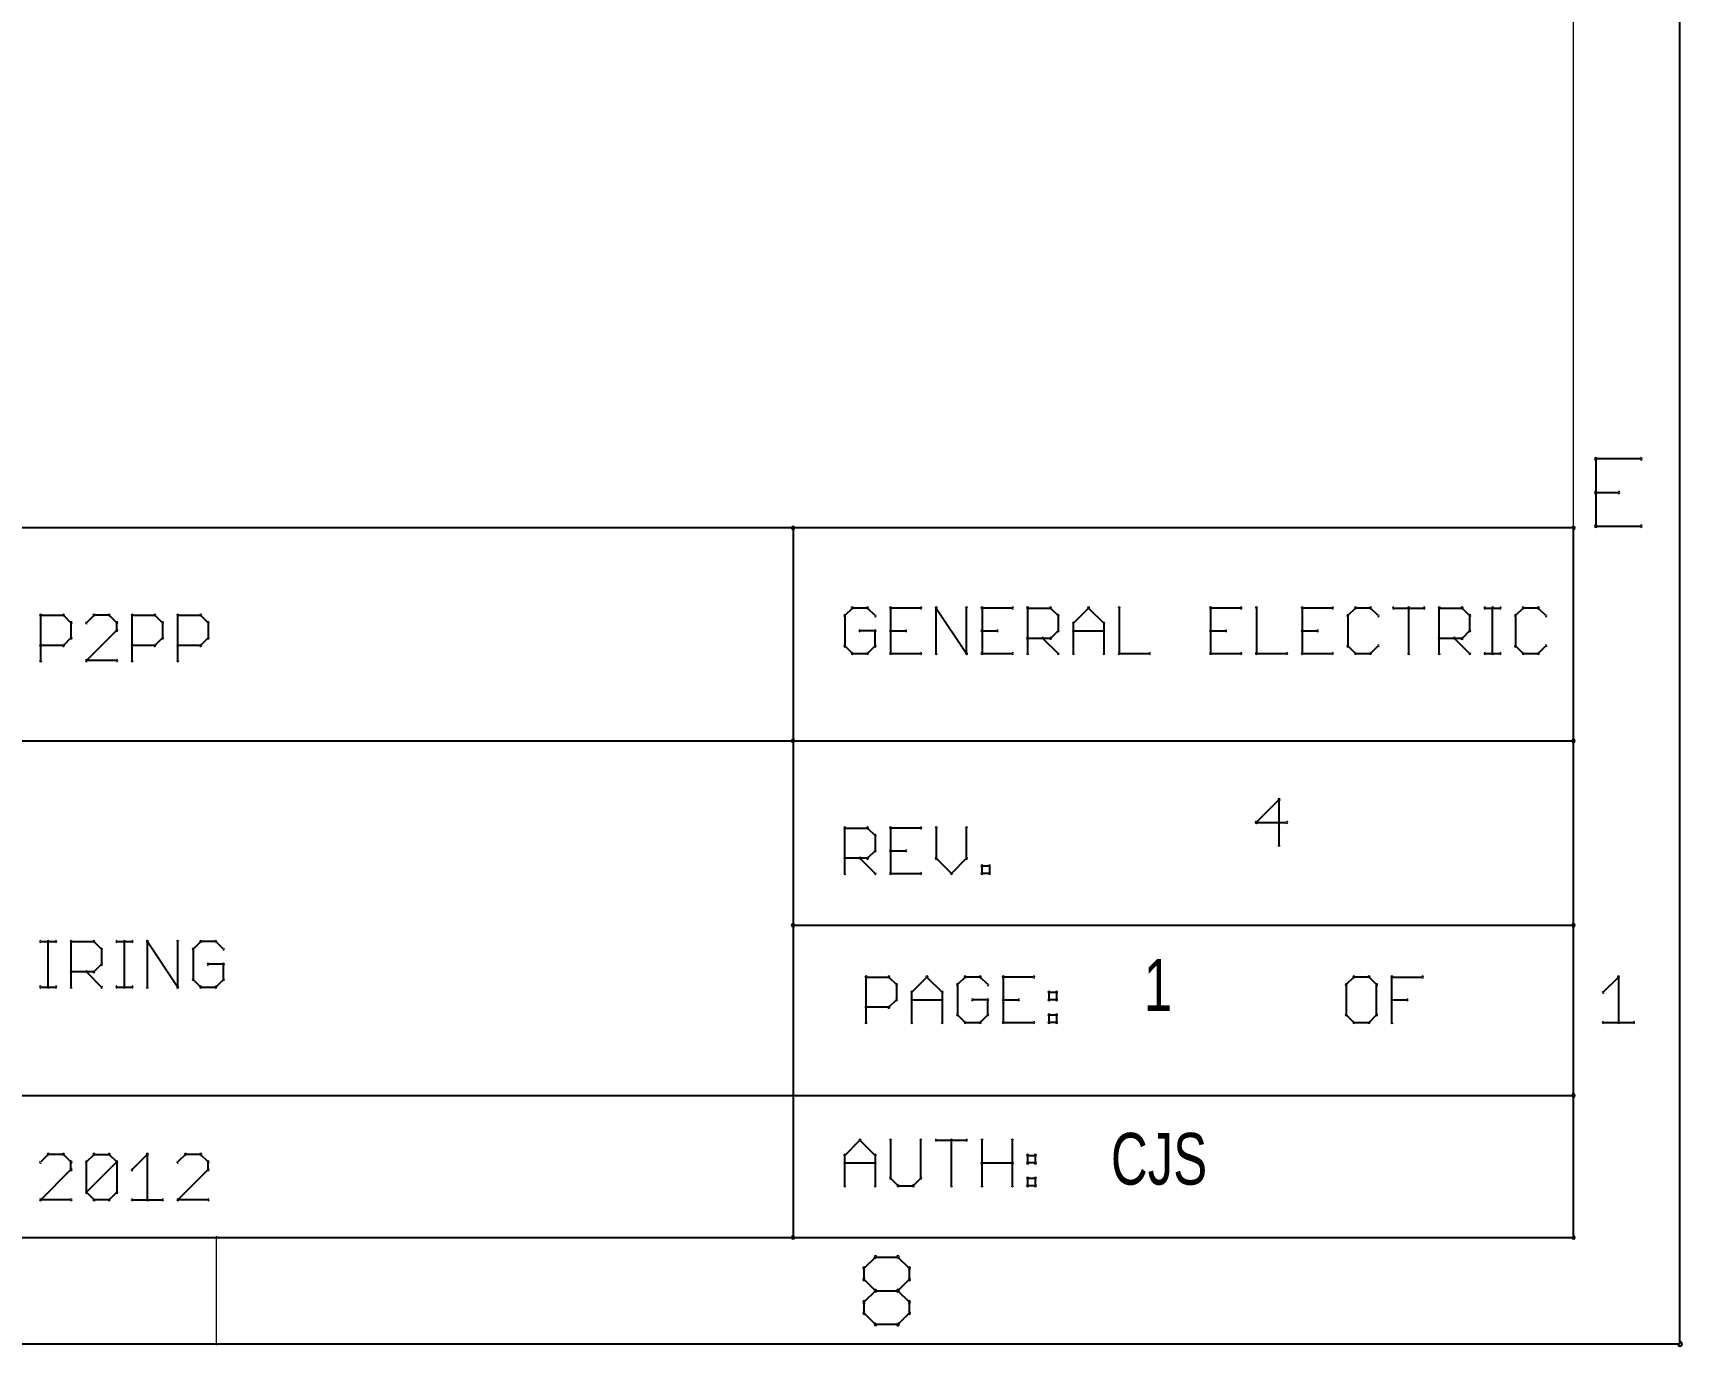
# Model space of a CAD drawing. Header units: inches. Extents: x 0 to 15.7, y 0.2 to 11.1.
# Drawn here: x 13.329 to 15.653, y 0.247 to 2.098 of the extents above; entities that cross this region are included whole.
import ezdxf

# ---------------------------------------------------------------- set-up
doc = ezdxf.new("R2010")
doc.units = ezdxf.units.IN
doc.header["$MEASUREMENT"] = 0
for name, color, linetype in [('94', 14, 'Continuous'), ('97', 94, 'Continuous'), ('TEXT', 4, 'Continuous')]:
    doc.layers.add(name, color=color, linetype=linetype)
doc.styles.add('SLDTEXTSTYLE0', font='TXT', dxfattribs={"width": 0.736842})

msp = doc.modelspace()

# ---------------------------------------------------------------- linework, layer by layer
at = {"layer": '94', "lineweight": 25}
for p, q in [((14.4, 1.4), (11.9, 1.4)), ((15.5, 1.4), (14.4, 1.4)), ((14.4, 1.4), (14.4, 1.1)), ((15.5, 1.1), (15.5, 1.4)), ((14.4837, 1.2871), (14.473, 1.2764)), ((14.505, 1.2871), (14.4837, 1.2871)), ((14.5157, 1.2764), (14.505, 1.2871)), ((14.5802, 1.2871), (14.5375, 1.2871)), ((14.5375, 1.2871), (14.5375, 1.223)), ((14.6019, 1.223), (14.6019, 1.2871)), ((14.6019, 1.2871), (14.6446, 1.223)), ((14.6446, 1.223), (14.6446, 1.2871)), ((14.7091, 1.2871), (14.6664, 1.2871)), ((14.6664, 1.2871), (14.6664, 1.223)), ((14.7308, 1.223), (14.7308, 1.2871)), ((14.7308, 1.2871), (14.7628, 1.2871)), ((14.7628, 1.2871), (14.7735, 1.2764)), ((14.7953, 1.2657), (14.8166, 1.2871)), ((14.8166, 1.2871), (14.838, 1.2657)), ((14.8597, 1.2871), (14.8597, 1.223)), ((15.0313, 1.2871), (14.9886, 1.2871)), ((14.9886, 1.2871), (14.9886, 1.223)), ((15.0531, 1.2871), (15.0531, 1.223)), ((15.1603, 1.2871), (15.1175, 1.2871)), ((15.1175, 1.2871), (15.1175, 1.223)), ((15.1927, 1.2871), (15.182, 1.2764)), ((15.214, 1.2871), (15.1927, 1.2871)), ((15.2247, 1.2764), (15.214, 1.2871)), ((15.2465, 1.2871), (15.2892, 1.2871)), ((15.2678, 1.223), (15.2678, 1.2871)), ((15.3109, 1.223), (15.3109, 1.2871)), ((15.3109, 1.2871), (15.3429, 1.2871)), ((15.3429, 1.2871), (15.3536, 1.2764)), ((15.3754, 1.2871), (15.3967, 1.2871)), ((15.386, 1.223), (15.386, 1.2871)), ((15.429, 1.2871), (15.4183, 1.2764)), ((15.4504, 1.2871), (15.429, 1.2871)), ((15.461, 1.2764), (15.4504, 1.2871)), ((14.473, 1.2764), (14.473, 1.2337)), ((14.5157, 1.255), (14.4944, 1.255)), ((14.5157, 1.2337), (14.5157, 1.255)), ((14.5375, 1.255), (14.5588, 1.255)), ((14.6664, 1.255), (14.6877, 1.255)), ((14.7735, 1.255), (14.7628, 1.2444)), ((14.7735, 1.2764), (14.7735, 1.255)), ((14.7953, 1.223), (14.7953, 1.2657)), ((14.7953, 1.255), (14.838, 1.255)), ((14.838, 1.2657), (14.838, 1.223)), ((14.9886, 1.255), (15.01, 1.255)), ((15.1175, 1.255), (15.1389, 1.255)), ((15.182, 1.2764), (15.182, 1.2337)), ((15.3536, 1.255), (15.3429, 1.2444)), ((15.3536, 1.2764), (15.3536, 1.255)), ((15.4183, 1.2764), (15.4183, 1.2337)), ((14.473, 1.2337), (14.4837, 1.223)), ((14.505, 1.223), (14.5157, 1.2337)), ((14.7628, 1.2444), (14.7308, 1.2444)), ((14.7522, 1.2444), (14.7735, 1.223)), ((15.182, 1.2337), (15.1927, 1.223)), ((15.214, 1.223), (15.2247, 1.2337)), ((15.3429, 1.2444), (15.3109, 1.2444)), ((15.3323, 1.2444), (15.3536, 1.223)), ((15.4183, 1.2337), (15.429, 1.223)), ((15.4504, 1.223), (15.461, 1.2337)), ((14.4837, 1.223), (14.505, 1.223)), ((14.5375, 1.223), (14.5802, 1.223)), ((14.6664, 1.223), (14.7091, 1.223)), ((14.8597, 1.223), (14.9024, 1.223)), ((14.9886, 1.223), (15.0313, 1.223)), ((15.0531, 1.223), (15.0958, 1.223)), ((15.1175, 1.223), (15.1603, 1.223)), ((15.1927, 1.223), (15.214, 1.223)), ((15.3754, 1.223), (15.3967, 1.223)), ((15.429, 1.223), (15.4504, 1.223)), ((11.9, 1.1), (14.4, 1.1)), ((14.4, 1.1), (14.4, 0.84)), ((14.4, 1.1), (15.5, 1.1)), ((15.5, 0.84), (15.5, 1.1)), ((14.473, 0.913), (14.473, 0.9771)), ((14.473, 0.9771), (14.505, 0.9771)), ((14.505, 0.9771), (14.5157, 0.9664)), ((14.5802, 0.9771), (14.5375, 0.9771)), ((14.5375, 0.9771), (14.5375, 0.913)), ((14.6019, 0.9771), (14.6019, 0.9344)), ((14.6446, 0.9344), (14.6446, 0.9771)), ((14.5157, 0.9664), (14.5157, 0.945)), ((14.505, 0.9344), (14.473, 0.9344)), ((14.4944, 0.9344), (14.5157, 0.913)), ((14.5157, 0.945), (14.505, 0.9344)), ((14.5375, 0.945), (14.5588, 0.945)), ((14.6019, 0.9344), (14.6233, 0.913)), ((14.6233, 0.913), (14.6446, 0.9344)), ((14.5375, 0.913), (14.5802, 0.913)), ((14.6664, 0.913), (14.6664, 0.9237)), ((14.6664, 0.9237), (14.677, 0.9237)), ((14.677, 0.913), (14.6664, 0.913)), ((14.677, 0.9237), (14.677, 0.913)), ((14.4, 0.84), (14.4, 0.4)), ((14.4, 0.84), (15.5, 0.84)), ((15.5, 0.6), (15.5, 0.84)), ((14.503, 0.703), (14.503, 0.7671)), ((14.503, 0.7671), (14.535, 0.7671)), ((14.535, 0.7671), (14.5457, 0.7564)), ((14.5675, 0.7457), (14.5888, 0.7671)), ((14.5888, 0.7671), (14.6102, 0.7457)), ((14.6426, 0.7671), (14.6319, 0.7564)), ((14.6639, 0.7671), (14.6426, 0.7671)), ((14.6746, 0.7564), (14.6639, 0.7671)), ((14.7391, 0.7671), (14.6964, 0.7671)), ((14.6964, 0.7671), (14.6964, 0.703)), ((15.1905, 0.7671), (15.1798, 0.7564)), ((15.2118, 0.7671), (15.1905, 0.7671)), ((15.2225, 0.7564), (15.2118, 0.7671)), ((15.2442, 0.703), (15.2442, 0.7671)), ((15.2442, 0.7671), (15.2869, 0.7671)), ((14.5457, 0.7564), (14.5457, 0.735)), ((14.5675, 0.703), (14.5675, 0.7457)), ((14.6102, 0.7457), (14.6102, 0.703)), ((14.6319, 0.7564), (14.6319, 0.7137)), ((14.7608, 0.7457), (14.7715, 0.7457)), ((14.7608, 0.735), (14.7608, 0.7457)), ((14.7715, 0.7457), (14.7715, 0.735)), ((15.1798, 0.7564), (15.1798, 0.7137)), ((15.2225, 0.7137), (15.2225, 0.7564)), ((14.535, 0.7244), (14.503, 0.7244)), ((14.5457, 0.735), (14.535, 0.7244)), ((14.5675, 0.735), (14.6102, 0.735)), ((14.6746, 0.735), (14.6533, 0.735)), ((14.6746, 0.7137), (14.6746, 0.735)), ((14.6964, 0.735), (14.7177, 0.735)), ((14.7715, 0.735), (14.7608, 0.735)), ((15.2442, 0.735), (15.2656, 0.735)), ((14.6319, 0.7137), (14.6426, 0.703)), ((14.6426, 0.703), (14.6639, 0.703)), ((14.6639, 0.703), (14.6746, 0.7137)), ((14.6964, 0.703), (14.7391, 0.703)), ((14.7608, 0.7137), (14.7715, 0.7137)), ((14.7608, 0.703), (14.7608, 0.7137)), ((14.7715, 0.703), (14.7608, 0.703)), ((14.7715, 0.7137), (14.7715, 0.703)), ((15.1798, 0.7137), (15.1905, 0.703)), ((15.1905, 0.703), (15.2118, 0.703)), ((15.2118, 0.703), (15.2225, 0.7137)), ((11.9, 0.6), (15.5, 0.6)), ((15.5, 0.4), (15.5, 0.6)), ((14.473, 0.5157), (14.4944, 0.5371)), ((14.4944, 0.5371), (14.5157, 0.5157)), ((14.5375, 0.5371), (14.5375, 0.4837)), ((14.5802, 0.4837), (14.5802, 0.5371)), ((14.6019, 0.5371), (14.6446, 0.5371)), ((14.6233, 0.473), (14.6233, 0.5371)), ((14.6664, 0.473), (14.6664, 0.5371)), ((14.7091, 0.5371), (14.7091, 0.473)), ((14.473, 0.473), (14.473, 0.5157)), ((14.5157, 0.5157), (14.5157, 0.473)), ((14.7308, 0.5157), (14.7415, 0.5157)), ((14.7308, 0.505), (14.7308, 0.5157)), ((14.7415, 0.5157), (14.7415, 0.505)), ((14.473, 0.505), (14.5157, 0.505)), ((14.6664, 0.505), (14.7091, 0.505)), ((14.7415, 0.505), (14.7308, 0.505)), ((14.5375, 0.4837), (14.5481, 0.473)), ((14.5481, 0.473), (14.5695, 0.473)), ((14.5695, 0.473), (14.5802, 0.4837)), ((14.7308, 0.4837), (14.7415, 0.4837)), ((14.7308, 0.473), (14.7308, 0.4837)), ((14.7415, 0.473), (14.7308, 0.473)), ((14.7415, 0.4837), (14.7415, 0.473)), ((11.9, 0.4), (14.4, 0.4)), ((14.4, 0.4), (15.5, 0.4))]:
    msp.add_line(p, q, dxfattribs=at)
at = {"layer": '94', "lineweight": 18}
for centre, radius, start, end in [((14.4, 1.4), 0.0025, 90, 270), ((14.4, 1.4), 0.0025, 0, 180), ((14.4, 1.4), 0.0025, 270, 90), ((15.5, 1.4), 0.0025, 0, 180), ((15.5, 1.4), 0.0025, 270, 90), ((14.4837, 1.2871), 0.0015, 90, 270), ((14.4837, 1.2871), 0.0015, 315, 135), ((14.505, 1.2871), 0.0015, 45, 225), ((14.505, 1.2871), 0.0015, 270, 90), ((14.5375, 1.2871), 0.0015, 90, 270), ((14.5375, 1.2871), 0.0015, 0, 180), ((14.5802, 1.2871), 0.0015, 270, 90), ((14.6019, 1.2871), 0.0015, 0, 180), ((14.6019, 1.2871), 0.0015, 33.6901, 213.6901), ((14.6446, 1.2871), 0.0015, 0, 180), ((14.6664, 1.2871), 0.0015, 90, 270), ((14.6664, 1.2871), 0.0015, 0, 180), ((14.7091, 1.2871), 0.0015, 270, 90), ((14.7308, 1.2871), 0.0015, 0, 180), ((14.7308, 1.2871), 0.0015, 90, 270), ((14.7628, 1.2871), 0.0015, 45, 225), ((14.7628, 1.2871), 0.0015, 270, 90), ((14.8166, 1.2871), 0.0015, 45, 225), ((14.8166, 1.2871), 0.0015, 315, 135), ((14.8597, 1.2871), 0.0015, 0, 180), ((14.9886, 1.2871), 0.0015, 90, 270), ((14.9886, 1.2871), 0.0015, 0, 180), ((15.0313, 1.2871), 0.0015, 270, 90), ((15.0531, 1.2871), 0.0015, 0, 180), ((15.1175, 1.2871), 0.0015, 90, 270), ((15.1175, 1.2871), 0.0015, 0, 180), ((15.1603, 1.2871), 0.0015, 270, 90), ((15.1927, 1.2871), 0.0015, 90, 270), ((15.1927, 1.2871), 0.0015, 315, 135), ((15.214, 1.2871), 0.0015, 44.9865, 224.9865), ((15.214, 1.2871), 0.0015, 270, 90), ((15.2465, 1.2871), 0.0015, 90, 270), ((15.2678, 1.2871), 0.0015, 0, 180), ((15.2892, 1.2871), 0.0015, 270, 90), ((15.3109, 1.2871), 0.0015, 0, 180), ((15.3109, 1.2871), 0.0015, 90, 270), ((15.3429, 1.2871), 0.0015, 44.9865, 224.9865), ((15.3429, 1.2871), 0.0015, 270, 90), ((15.3754, 1.2871), 0.0015, 90, 270), ((15.386, 1.2871), 0.0015, 0, 180), ((15.3967, 1.2871), 0.0015, 270, 90), ((15.429, 1.2871), 0.0015, 90, 270), ((15.429, 1.2871), 0.0015, 315, 135), ((15.4504, 1.2871), 0.0015, 44.9865, 224.9865), ((15.4504, 1.2871), 0.0015, 270, 90), ((14.473, 1.2764), 0.0015, 0, 180), ((14.473, 1.2764), 0.0015, 135, 315), ((14.4944, 1.255), 0.0015, 90, 270), ((14.5157, 1.255), 0.0015, 0, 180), ((14.5157, 1.2764), 0.0015, 225, 45), ((14.5157, 1.255), 0.0015, 270, 90), ((14.5375, 1.255), 0.0015, 90, 270), ((14.5588, 1.255), 0.0015, 270, 90), ((14.6664, 1.255), 0.0015, 90, 270), ((14.6877, 1.255), 0.0015, 270, 90), ((14.7735, 1.2764), 0.0015, 0, 180), ((14.7735, 1.255), 0.0015, 180, 0), ((14.7735, 1.2764), 0.0015, 225, 45), ((14.7735, 1.255), 0.0015, 315.0135, 135.0135), ((14.7953, 1.2657), 0.0015, 0, 180), ((14.7953, 1.2657), 0.0015, 135, 315), ((14.7953, 1.255), 0.0015, 90, 270), ((14.838, 1.2657), 0.0015, 0, 180), ((14.838, 1.2657), 0.0015, 225, 45), ((14.838, 1.255), 0.0015, 270, 90), ((14.9886, 1.255), 0.0015, 90, 270), ((15.01, 1.255), 0.0015, 270, 90), ((15.1175, 1.255), 0.0015, 90, 270), ((15.1389, 1.255), 0.0015, 270, 90), ((15.182, 1.2764), 0.0015, 0, 180), ((15.182, 1.2764), 0.0015, 134.9865, 314.9865), ((15.2247, 1.2764), 0.0015, 225.0135, 45.0135), ((15.3536, 1.2764), 0.0015, 0, 180), ((15.3536, 1.255), 0.0015, 180, 0), ((15.3536, 1.2764), 0.0015, 225.0135, 45.0135), ((15.3536, 1.255), 0.0015, 315, 135), ((15.4183, 1.2764), 0.0015, 0, 180), ((15.4183, 1.2764), 0.0015, 134.9865, 314.9865), ((15.461, 1.2764), 0.0015, 225.0135, 45.0135), ((14.473, 1.2337), 0.0015, 44.9865, 224.9865), ((14.473, 1.2337), 0.0015, 180, 0), ((14.5157, 1.2337), 0.0015, 180, 0), ((14.5157, 1.2337), 0.0015, 315.0135, 135.0135), ((14.7308, 1.2444), 0.0015, 90, 270), ((14.7522, 1.2444), 0.0015, 45, 225), ((14.7628, 1.2444), 0.0015, 135, 315), ((14.7628, 1.2444), 0.0015, 270, 90), ((15.182, 1.2337), 0.0015, 45, 225), ((15.182, 1.2337), 0.0015, 180, 0), ((15.2247, 1.2337), 0.0015, 315, 135), ((15.3109, 1.2444), 0.0015, 90, 270), ((15.3323, 1.2444), 0.0015, 44.9865, 224.9865), ((15.3429, 1.2444), 0.0015, 135.0135, 315.0135), ((15.3429, 1.2444), 0.0015, 270, 90), ((15.4183, 1.2337), 0.0015, 45, 225), ((15.4183, 1.2337), 0.0015, 180, 0), ((15.461, 1.2337), 0.0015, 315, 135), ((14.4837, 1.223), 0.0015, 90, 270), ((14.4837, 1.223), 0.0015, 225.0135, 45.0135), ((14.505, 1.223), 0.0015, 134.9865, 314.9865), ((14.505, 1.223), 0.0015, 270, 90), ((14.5375, 1.223), 0.0015, 90, 270), ((14.5375, 1.223), 0.0015, 180, 0), ((14.5802, 1.223), 0.0015, 270, 90), ((14.6019, 1.223), 0.0015, 180, 0), ((14.6446, 1.223), 0.0015, 180, 0), ((14.6446, 1.223), 0.0015, 213.6901, 33.6901), ((14.6664, 1.223), 0.0015, 90, 270), ((14.6664, 1.223), 0.0015, 180, 0), ((14.7091, 1.223), 0.0015, 270, 90), ((14.7308, 1.223), 0.0015, 180, 0), ((14.7735, 1.223), 0.0015, 225, 45), ((14.7953, 1.223), 0.0015, 180, 0), ((14.838, 1.223), 0.0015, 180, 0), ((14.8597, 1.223), 0.0015, 90, 270), ((14.8597, 1.223), 0.0015, 180, 0), ((14.9024, 1.223), 0.0015, 270, 90), ((14.9886, 1.223), 0.0015, 90, 270), ((14.9886, 1.223), 0.0015, 180, 0), ((15.0313, 1.223), 0.0015, 270, 90), ((15.0531, 1.223), 0.0015, 90, 270), ((15.0531, 1.223), 0.0015, 180, 0), ((15.0958, 1.223), 0.0015, 270, 90), ((15.1175, 1.223), 0.0015, 90, 270), ((15.1175, 1.223), 0.0015, 180, 0), ((15.1603, 1.223), 0.0015, 270, 90), ((15.1927, 1.223), 0.0015, 90, 270), ((15.1927, 1.223), 0.0015, 225.0135, 45.0135), ((15.214, 1.223), 0.0015, 135, 315), ((15.214, 1.223), 0.0015, 270, 90), ((15.2678, 1.223), 0.0015, 180, 0), ((15.3109, 1.223), 0.0015, 180, 0), ((15.3536, 1.223), 0.0015, 225.0135, 45.0135), ((15.3754, 1.223), 0.0015, 90, 270), ((15.386, 1.223), 0.0015, 180, 0), ((15.3967, 1.223), 0.0015, 270, 90), ((15.429, 1.223), 0.0015, 90, 270), ((15.429, 1.223), 0.0015, 225.0135, 45.0135), ((15.4504, 1.223), 0.0015, 135, 315), ((15.4504, 1.223), 0.0015, 270, 90), ((14.4, 1.1), 0.0025, 0, 180), ((14.4, 1.1), 0.0025, 90, 270), ((14.4, 1.1), 0.0025, 180, 0), ((14.4, 1.1), 0.0025, 270, 90), ((15.5, 1.1), 0.0025, 0, 180), ((15.5, 1.1), 0.0025, 180, 0), ((15.5, 1.1), 0.0025, 270, 90), ((14.473, 0.9771), 0.0015, 0, 180), ((14.473, 0.9771), 0.0015, 90, 270), ((14.505, 0.9771), 0.0015, 45, 225), ((14.505, 0.9771), 0.0015, 270, 90), ((14.5375, 0.9771), 0.0015, 90, 270), ((14.5375, 0.9771), 0.0015, 0, 180), ((14.5802, 0.9771), 0.0015, 270, 90), ((14.6019, 0.9771), 0.0015, 0, 180), ((14.6446, 0.9771), 0.0015, 0, 180), ((14.5157, 0.9664), 0.0015, 0, 180), ((14.5157, 0.9664), 0.0015, 225, 45), ((14.473, 0.9344), 0.0015, 90, 270), ((14.4944, 0.9344), 0.0015, 45, 225), ((14.505, 0.9344), 0.0015, 135, 315), ((14.505, 0.9344), 0.0015, 270, 90), ((14.5157, 0.945), 0.0015, 180, 0), ((14.5157, 0.945), 0.0015, 315.0135, 135.0135), ((14.5375, 0.945), 0.0015, 90, 270), ((14.5588, 0.945), 0.0015, 270, 90), ((14.6019, 0.9344), 0.0015, 44.9865, 224.9865), ((14.6019, 0.9344), 0.0015, 180, 0), ((14.6446, 0.9344), 0.0015, 180, 0), ((14.6446, 0.9344), 0.0015, 315.0135, 135.0135), ((14.473, 0.913), 0.0015, 180, 0), ((14.5157, 0.913), 0.0015, 225, 45), ((14.5375, 0.913), 0.0015, 90, 270), ((14.5375, 0.913), 0.0015, 180, 0), ((14.5802, 0.913), 0.0015, 270, 90), ((14.6233, 0.913), 0.0015, 134.9865, 314.9865), ((14.6233, 0.913), 0.0015, 225.0135, 45.0135), ((14.6664, 0.9237), 0.0015, 0, 180), ((14.6664, 0.9237), 0.0015, 90, 270), ((14.6664, 0.913), 0.0015, 90, 270), ((14.6664, 0.913), 0.0015, 180, 0), ((14.677, 0.9237), 0.0015, 0, 180), ((14.677, 0.913), 0.0015, 180, 0), ((14.677, 0.9237), 0.0015, 270, 90), ((14.677, 0.913), 0.0015, 270, 90), ((14.4, 0.84), 0.0025, 0, 180), ((14.4, 0.84), 0.0025, 90, 270), ((14.4, 0.84), 0.0025, 180, 0), ((15.5, 0.84), 0.0025, 0, 180), ((15.5, 0.84), 0.0025, 180, 0), ((15.5, 0.84), 0.0025, 270, 90), ((14.503, 0.7671), 0.0015, 0, 180), ((14.503, 0.7671), 0.0015, 90, 270), ((14.535, 0.7671), 0.0015, 45, 225), ((14.535, 0.7671), 0.0015, 270, 90), ((14.5888, 0.7671), 0.0015, 45, 225), ((14.5888, 0.7671), 0.0015, 315, 135), ((14.6426, 0.7671), 0.0015, 90, 270), ((14.6426, 0.7671), 0.0015, 315, 135), ((14.6639, 0.7671), 0.0015, 45, 225), ((14.6639, 0.7671), 0.0015, 270, 90), ((14.6964, 0.7671), 0.0015, 90, 270), ((14.6964, 0.7671), 0.0015, 0, 180), ((14.7391, 0.7671), 0.0015, 270, 90), ((15.1905, 0.7671), 0.0015, 90, 270), ((15.1905, 0.7671), 0.0015, 315.0135, 135.0135), ((15.2118, 0.7671), 0.0015, 45, 225), ((15.2118, 0.7671), 0.0015, 270, 90), ((15.2442, 0.7671), 0.0015, 0, 180), ((15.2442, 0.7671), 0.0015, 90, 270), ((15.2869, 0.7671), 0.0015, 270, 90), ((14.5457, 0.7564), 0.0015, 0, 180), ((14.5457, 0.7564), 0.0015, 225, 45), ((14.5675, 0.7457), 0.0015, 0, 180), ((14.5675, 0.7457), 0.0015, 135, 315), ((14.6102, 0.7457), 0.0015, 0, 180), ((14.6102, 0.7457), 0.0015, 225, 45), ((14.6319, 0.7564), 0.0015, 0, 180), ((14.6319, 0.7564), 0.0015, 135, 315), ((14.6746, 0.7564), 0.0015, 225, 45), ((14.7608, 0.7457), 0.0015, 90, 270), ((14.7608, 0.7457), 0.0015, 0, 180), ((14.7715, 0.7457), 0.0015, 0, 180), ((14.7715, 0.7457), 0.0015, 270, 90), ((15.1798, 0.7564), 0.0015, 0, 180), ((15.1798, 0.7564), 0.0015, 134.9865, 314.9865), ((15.2225, 0.7564), 0.0015, 0, 180), ((15.2225, 0.7564), 0.0015, 225.0135, 45.0135), ((14.503, 0.7244), 0.0015, 90, 270), ((14.535, 0.7244), 0.0015, 135, 315), ((14.535, 0.7244), 0.0015, 270, 90), ((14.5457, 0.735), 0.0015, 180, 0), ((14.5457, 0.735), 0.0015, 315.0135, 135.0135), ((14.5675, 0.735), 0.0015, 90, 270), ((14.6102, 0.735), 0.0015, 270, 90), ((14.6533, 0.735), 0.0015, 90, 270), ((14.6746, 0.735), 0.0015, 0, 180), ((14.6746, 0.735), 0.0015, 270, 90), ((14.6964, 0.735), 0.0015, 90, 270), ((14.7177, 0.735), 0.0015, 270, 90), ((14.7608, 0.735), 0.0015, 90, 270), ((14.7608, 0.735), 0.0015, 180, 0), ((14.7715, 0.735), 0.0015, 180, 0), ((14.7715, 0.735), 0.0015, 270, 90), ((15.2442, 0.735), 0.0015, 90, 270), ((15.2656, 0.735), 0.0015, 270, 90), ((14.503, 0.703), 0.0015, 180, 0), ((14.5675, 0.703), 0.0015, 180, 0), ((14.6102, 0.703), 0.0015, 180, 0), ((14.6319, 0.7137), 0.0015, 44.9865, 224.9865), ((14.6319, 0.7137), 0.0015, 180, 0), ((14.6426, 0.703), 0.0015, 90, 270), ((14.6426, 0.703), 0.0015, 225.0135, 45.0135), ((14.6639, 0.703), 0.0015, 134.9865, 314.9865), ((14.6639, 0.703), 0.0015, 270, 90), ((14.6746, 0.7137), 0.0015, 180, 0), ((14.6746, 0.7137), 0.0015, 315.0135, 135.0135), ((14.6964, 0.703), 0.0015, 90, 270), ((14.6964, 0.703), 0.0015, 180, 0), ((14.7391, 0.703), 0.0015, 270, 90), ((14.7608, 0.7137), 0.0015, 90, 270), ((14.7608, 0.7137), 0.0015, 0, 180), ((14.7608, 0.703), 0.0015, 90, 270), ((14.7608, 0.703), 0.0015, 180, 0), ((14.7715, 0.7137), 0.0015, 0, 180), ((14.7715, 0.703), 0.0015, 180, 0), ((14.7715, 0.7137), 0.0015, 270, 90), ((14.7715, 0.703), 0.0015, 270, 90), ((15.1798, 0.7137), 0.0015, 45, 225), ((15.1798, 0.7137), 0.0015, 180, 0), ((15.1905, 0.703), 0.0015, 90, 270), ((15.1905, 0.703), 0.0015, 225, 45), ((15.2118, 0.703), 0.0015, 134.9865, 314.9865), ((15.2118, 0.703), 0.0015, 270, 90), ((15.2225, 0.7137), 0.0015, 180, 0), ((15.2225, 0.7137), 0.0015, 315, 135), ((15.2442, 0.703), 0.0015, 180, 0), ((15.5, 0.6), 0.0025, 0, 180), ((15.5, 0.6), 0.0025, 180, 0), ((15.5, 0.6), 0.0025, 270, 90), ((14.4944, 0.5371), 0.0015, 45, 225), ((14.4944, 0.5371), 0.0015, 315, 135), ((14.5375, 0.5371), 0.0015, 0, 180), ((14.5802, 0.5371), 0.0015, 0, 180), ((14.6019, 0.5371), 0.0015, 90, 270), ((14.6233, 0.5371), 0.0015, 0, 180), ((14.6446, 0.5371), 0.0015, 270, 90), ((14.6664, 0.5371), 0.0015, 0, 180), ((14.7091, 0.5371), 0.0015, 0, 180), ((14.473, 0.5157), 0.0015, 0, 180), ((14.473, 0.5157), 0.0015, 135, 315), ((14.5157, 0.5157), 0.0015, 0, 180), ((14.5157, 0.5157), 0.0015, 225, 45), ((14.7308, 0.5157), 0.0015, 90, 270), ((14.7308, 0.5157), 0.0015, 0, 180), ((14.7415, 0.5157), 0.0015, 0, 180), ((14.7415, 0.5157), 0.0015, 270, 90), ((14.473, 0.505), 0.0015, 90, 270), ((14.5157, 0.505), 0.0015, 270, 90), ((14.6664, 0.505), 0.0015, 90, 270), ((14.7091, 0.505), 0.0015, 270, 90), ((14.7308, 0.505), 0.0015, 90, 270), ((14.7308, 0.505), 0.0015, 180, 0), ((14.7415, 0.505), 0.0015, 180, 0), ((14.7415, 0.505), 0.0015, 270, 90), ((14.473, 0.473), 0.0015, 180, 0), ((14.5157, 0.473), 0.0015, 180, 0), ((14.5375, 0.4837), 0.0015, 44.9865, 224.9865), ((14.5375, 0.4837), 0.0015, 180, 0), ((14.5481, 0.473), 0.0015, 90, 270), ((14.5481, 0.473), 0.0015, 225.0135, 45.0135), ((14.5695, 0.473), 0.0015, 134.9865, 314.9865), ((14.5695, 0.473), 0.0015, 270, 90), ((14.5802, 0.4837), 0.0015, 180, 0), ((14.5802, 0.4837), 0.0015, 315.0135, 135.0135), ((14.6233, 0.473), 0.0015, 180, 0), ((14.6664, 0.473), 0.0015, 180, 0), ((14.7091, 0.473), 0.0015, 180, 0), ((14.7308, 0.4837), 0.0015, 90, 270), ((14.7308, 0.4837), 0.0015, 0, 180), ((14.7308, 0.473), 0.0015, 90, 270), ((14.7308, 0.473), 0.0015, 180, 0), ((14.7415, 0.4837), 0.0015, 0, 180), ((14.7415, 0.473), 0.0015, 180, 0), ((14.7415, 0.4837), 0.0015, 270, 90), ((14.7415, 0.473), 0.0015, 270, 90), ((14.4, 0.4), 0.0025, 90, 270), ((14.4, 0.4), 0.0025, 180, 0), ((14.4, 0.4), 0.0025, 270, 90), ((15.5, 0.4), 0.0025, 180, 0), ((15.5, 0.4), 0.0025, 270, 90)]:
    msp.add_arc(centre, radius, start, end, dxfattribs=at)
at = {"layer": '97', "lineweight": 25}
for p, q in [((15.65, 0.25), (15.65, 11.05)), ((15.5949, 1.4975), (15.5317, 1.4975)), ((15.5317, 1.4975), (15.5317, 1.4026)), ((15.5317, 1.45), (15.5633, 1.45)), ((15.5317, 1.4026), (15.5949, 1.4026)), ((15.085, 1.0171), (15.053, 0.985)), ((15.085, 0.953), (15.085, 1.0171)), ((15.053, 0.985), (15.0957, 0.985)), ((13.3397, 0.8171), (13.3611, 0.8171)), ((13.3504, 0.753), (13.3504, 0.8171)), ((13.3827, 0.753), (13.3827, 0.8171)), ((13.3827, 0.8171), (13.4147, 0.8171)), ((13.4147, 0.8171), (13.4254, 0.8064)), ((13.4472, 0.8171), (13.4685, 0.8171)), ((13.4578, 0.753), (13.4578, 0.8171)), ((13.4901, 0.753), (13.4901, 0.8171)), ((13.4901, 0.8171), (13.5328, 0.753)), ((13.5328, 0.753), (13.5328, 0.8171)), ((13.5653, 0.8171), (13.5546, 0.8064)), ((13.5866, 0.8171), (13.5653, 0.8171)), ((13.5973, 0.8064), (13.5866, 0.8171)), ((13.4254, 0.8064), (13.4254, 0.785)), ((13.5546, 0.8064), (13.5546, 0.7637)), ((13.4147, 0.7744), (13.3827, 0.7744)), ((13.4041, 0.7744), (13.4254, 0.753)), ((13.4254, 0.785), (13.4147, 0.7744)), ((13.5973, 0.785), (13.5759, 0.785)), ((13.5973, 0.7637), (13.5973, 0.785)), ((15.542, 0.7457), (15.5634, 0.7671)), ((15.5634, 0.7671), (15.5634, 0.703)), ((13.3397, 0.753), (13.3611, 0.753)), ((13.4472, 0.753), (13.4685, 0.753)), ((13.5546, 0.7637), (13.5653, 0.753)), ((13.5653, 0.753), (13.5866, 0.753)), ((13.5866, 0.753), (13.5973, 0.7637)), ((15.542, 0.703), (15.5847, 0.703)), ((13.3504, 0.5171), (13.3397, 0.5064)), ((13.3718, 0.5171), (13.3504, 0.5171)), ((13.3824, 0.5064), (13.3718, 0.5171)), ((13.4042, 0.5064), (13.4149, 0.5171)), ((13.4149, 0.5171), (13.4362, 0.5171)), ((13.4362, 0.5171), (13.4469, 0.5064)), ((13.4686, 0.4957), (13.49, 0.5171)), ((13.49, 0.5171), (13.49, 0.453)), ((13.5438, 0.5171), (13.5331, 0.5064)), ((13.5651, 0.5171), (13.5438, 0.5171)), ((13.5758, 0.5064), (13.5651, 0.5171)), ((13.3397, 0.453), (13.3824, 0.4957)), ((13.3824, 0.4957), (13.3824, 0.5064)), ((13.4042, 0.4637), (13.4042, 0.5064)), ((13.4042, 0.4637), (13.4469, 0.5064)), ((13.4469, 0.5064), (13.4469, 0.4637)), ((13.5331, 0.453), (13.5758, 0.4957)), ((13.5758, 0.4957), (13.5758, 0.5064)), ((13.3824, 0.453), (13.3397, 0.453)), ((13.4149, 0.453), (13.4042, 0.4637)), ((13.4362, 0.453), (13.4149, 0.453)), ((13.4469, 0.4637), (13.4362, 0.453)), ((13.4686, 0.453), (13.5113, 0.453)), ((13.5758, 0.453), (13.5331, 0.453)), ((14.5004, 0.3567), (14.5162, 0.3725)), ((14.5162, 0.3725), (14.5479, 0.3725)), ((14.5479, 0.3725), (14.5637, 0.3567)), ((14.5004, 0.3408), (14.5004, 0.3567)), ((14.5637, 0.3567), (14.5637, 0.3408)), ((14.5162, 0.325), (14.5004, 0.3408)), ((14.5637, 0.3408), (14.5479, 0.325)), ((14.5004, 0.3092), (14.5162, 0.325)), ((14.5004, 0.2934), (14.5004, 0.3092)), ((14.5162, 0.325), (14.5479, 0.325)), ((14.5479, 0.325), (14.5637, 0.3092)), ((14.5637, 0.3092), (14.5637, 0.2934)), ((14.5162, 0.2776), (14.5004, 0.2934)), ((14.5637, 0.2934), (14.5479, 0.2776)), ((14.5479, 0.2776), (14.5162, 0.2776)), ((0.05, 0.25), (15.65, 0.25))]:
    msp.add_line(p, q, dxfattribs=at)
at = {"layer": '97', "lineweight": 18}
for p, q in [((15.5, 0.4), (15.5, 10.9)), ((0.2, 0.4), (15.5, 0.4)), ((13.5875, 0.25), (13.5875, 0.4))]:
    msp.add_line(p, q, dxfattribs=at)
for centre, radius, start, end in [((15.5317, 1.4975), 0.002, 90, 270), ((15.5317, 1.4975), 0.002, 0, 180), ((15.5949, 1.4975), 0.002, 270, 90), ((15.5317, 1.45), 0.002, 90, 270), ((15.5633, 1.45), 0.002, 270, 90), ((15.5317, 1.4026), 0.002, 90, 270), ((15.5317, 1.4026), 0.002, 180, 0), ((15.5949, 1.4026), 0.002, 270, 90), ((15.085, 1.0171), 0.0015, 0, 180), ((15.085, 1.0171), 0.0015, 315, 135), ((15.053, 0.985), 0.0015, 90, 270), ((15.053, 0.985), 0.0015, 135.0135, 315.0135), ((15.0957, 0.985), 0.0015, 270, 90), ((15.085, 0.953), 0.0015, 180, 0), ((13.3397, 0.8171), 0.0015, 90, 270), ((13.3504, 0.8171), 0.0015, 0, 180), ((13.3611, 0.8171), 0.0015, 270, 90), ((13.3827, 0.8171), 0.0015, 0, 180), ((13.3827, 0.8171), 0.0015, 90, 270), ((13.4147, 0.8171), 0.0015, 44.9865, 224.9865), ((13.4147, 0.8171), 0.0015, 270, 90), ((13.4472, 0.8171), 0.0015, 90, 270), ((13.4578, 0.8171), 0.0015, 0, 180), ((13.4685, 0.8171), 0.0015, 270, 90), ((13.4901, 0.8171), 0.0015, 0, 180), ((13.4901, 0.8171), 0.0015, 33.6901, 213.6901), ((13.5328, 0.8171), 0.0015, 0, 180), ((13.5653, 0.8171), 0.0015, 90, 270), ((13.5653, 0.8171), 0.0015, 315, 135), ((13.5866, 0.8171), 0.0015, 44.9865, 224.9865), ((13.5866, 0.8171), 0.0015, 270, 90), ((13.4254, 0.8064), 0.0015, 0, 180), ((13.4254, 0.8064), 0.0015, 225, 45), ((13.5546, 0.8064), 0.0015, 0, 180), ((13.5546, 0.8064), 0.0015, 134.9865, 314.9865), ((13.5973, 0.8064), 0.0015, 225, 45), ((13.3827, 0.7744), 0.0015, 90, 270), ((13.4041, 0.7744), 0.0015, 45, 225), ((13.4147, 0.7744), 0.0015, 135.0135, 315.0135), ((13.4147, 0.7744), 0.0015, 270, 90), ((13.4254, 0.785), 0.0015, 180, 0), ((13.4254, 0.785), 0.0015, 315.0135, 135.0135), ((13.5759, 0.785), 0.0015, 90, 270), ((13.5973, 0.785), 0.0015, 0, 180), ((13.5973, 0.785), 0.0015, 270, 90), ((15.5634, 0.7671), 0.0015, 0, 180), ((15.5634, 0.7671), 0.0015, 315, 135), ((13.3397, 0.753), 0.0015, 90, 270), ((13.3504, 0.753), 0.0015, 180, 0), ((13.3611, 0.753), 0.0015, 270, 90), ((13.3827, 0.753), 0.0015, 180, 0), ((13.4254, 0.753), 0.0015, 225, 45), ((13.4472, 0.753), 0.0015, 90, 270), ((13.4578, 0.753), 0.0015, 180, 0), ((13.4685, 0.753), 0.0015, 270, 90), ((13.4901, 0.753), 0.0015, 180, 0), ((13.5328, 0.753), 0.0015, 180, 0), ((13.5328, 0.753), 0.0015, 213.6901, 33.6901), ((13.5546, 0.7637), 0.0015, 45, 225), ((13.5546, 0.7637), 0.0015, 180, 0), ((13.5653, 0.753), 0.0015, 90, 270), ((13.5653, 0.753), 0.0015, 225.0135, 45.0135), ((13.5866, 0.753), 0.0015, 135, 315), ((13.5866, 0.753), 0.0015, 270, 90), ((13.5973, 0.7637), 0.0015, 180, 0), ((13.5973, 0.7637), 0.0015, 315.0135, 135.0135), ((15.542, 0.7457), 0.0015, 134.9865, 314.9865), ((15.542, 0.703), 0.0015, 90, 270), ((15.5634, 0.703), 0.0015, 180, 0), ((15.5847, 0.703), 0.0015, 270, 90), ((13.3504, 0.5171), 0.0015, 90, 270), ((13.3504, 0.5171), 0.0015, 315, 135), ((13.3718, 0.5171), 0.0015, 44.9865, 224.9865), ((13.3718, 0.5171), 0.0015, 270, 90), ((13.4149, 0.5171), 0.0015, 90, 270), ((13.4149, 0.5171), 0.0015, 315, 135), ((13.4362, 0.5171), 0.0015, 44.9865, 224.9865), ((13.4362, 0.5171), 0.0015, 270, 90), ((13.49, 0.5171), 0.0015, 0, 180), ((13.49, 0.5171), 0.0015, 315, 135), ((13.5438, 0.5171), 0.0015, 90, 270), ((13.5438, 0.5171), 0.0015, 315, 135), ((13.5651, 0.5171), 0.0015, 44.9865, 224.9865), ((13.5651, 0.5171), 0.0015, 270, 90), ((13.3397, 0.5064), 0.0015, 134.9865, 314.9865), ((13.3824, 0.5064), 0.0015, 0, 180), ((13.3824, 0.4957), 0.0015, 180, 0), ((13.3824, 0.5064), 0.0015, 225, 45), ((13.3824, 0.4957), 0.0015, 315, 135), ((13.4042, 0.5064), 0.0015, 0, 180), ((13.4042, 0.5064), 0.0015, 134.9865, 314.9865), ((13.4469, 0.5064), 0.0015, 0, 180), ((13.4469, 0.5064), 0.0015, 315, 135), ((13.4469, 0.5064), 0.0015, 225, 45), ((13.4686, 0.4957), 0.0015, 134.9865, 314.9865), ((13.5331, 0.5064), 0.0015, 134.9865, 314.9865), ((13.5758, 0.5064), 0.0015, 0, 180), ((13.5758, 0.4957), 0.0015, 180, 0), ((13.5758, 0.5064), 0.0015, 225, 45), ((13.5758, 0.4957), 0.0015, 315, 135), ((13.4042, 0.4637), 0.0015, 45, 225), ((13.4469, 0.4637), 0.0015, 315.0135, 135.0135), ((13.3397, 0.453), 0.0015, 90, 270), ((13.3397, 0.453), 0.0015, 134.9865, 314.9865), ((13.3824, 0.453), 0.0015, 270, 90), ((13.4042, 0.4637), 0.0015, 135, 315), ((13.4042, 0.4637), 0.0015, 180, 0), ((13.4149, 0.453), 0.0015, 90, 270), ((13.4149, 0.453), 0.0015, 225.0135, 45.0135), ((13.4362, 0.453), 0.0015, 135, 315), ((13.4362, 0.453), 0.0015, 270, 90), ((13.4469, 0.4637), 0.0015, 180, 0), ((13.4686, 0.453), 0.0015, 90, 270), ((13.49, 0.453), 0.0015, 180, 0), ((13.5113, 0.453), 0.0015, 270, 90), ((13.5331, 0.453), 0.0015, 90, 270), ((13.5331, 0.453), 0.0015, 134.9865, 314.9865), ((13.5758, 0.453), 0.0015, 270, 90), ((13.5875, 0.4), 0.000984, 0, 180), ((15.5, 0.4), 0.000984, 180, 0), ((15.5, 0.4), 0.000984, 270, 90), ((14.5162, 0.3725), 0.002, 90, 270), ((14.5162, 0.3725), 0.002, 315, 135), ((14.5479, 0.3725), 0.002, 44.9899, 224.9899), ((14.5479, 0.3725), 0.002, 270, 90), ((14.5004, 0.3567), 0.002, 0, 180), ((14.5004, 0.3567), 0.002, 135, 315), ((14.5637, 0.3567), 0.002, 0, 180), ((14.5637, 0.3567), 0.002, 224.9899, 44.9899), ((14.5004, 0.3408), 0.002, 45.0101, 225.0101), ((14.5004, 0.3408), 0.002, 180, 0), ((14.5162, 0.325), 0.002, 90, 270), ((14.5162, 0.325), 0.002, 314.9899, 134.9899), ((14.5162, 0.325), 0.002, 225.0101, 45.0101), ((14.5479, 0.325), 0.002, 45, 225), ((14.5479, 0.325), 0.002, 135, 315), ((14.5479, 0.325), 0.002, 270, 90), ((14.5637, 0.3408), 0.002, 180, 0), ((14.5637, 0.3408), 0.002, 315, 135), ((14.5004, 0.3092), 0.002, 0, 180), ((14.5004, 0.3092), 0.002, 135, 315), ((14.5637, 0.3092), 0.002, 0, 180), ((14.5637, 0.3092), 0.002, 224.9899, 44.9899), ((14.5004, 0.2934), 0.002, 45, 225), ((14.5004, 0.2934), 0.002, 180, 0), ((14.5162, 0.2776), 0.002, 90, 270), ((14.5162, 0.2776), 0.002, 225, 45), ((14.5479, 0.2776), 0.002, 135.0101, 315.0101), ((14.5479, 0.2776), 0.002, 270, 90), ((14.5637, 0.2934), 0.002, 180, 0), ((14.5637, 0.2934), 0.002, 315.0101, 135.0101), ((13.5875, 0.25), 0.000984, 180, 0)]:
    msp.add_arc(centre, radius, start, end, dxfattribs=at)
at = {"layer": '97', "lineweight": 25}
for start, end in [(180, 0), (270, 90)]:
    msp.add_arc((15.65, 0.25), 0.00295, start, end, dxfattribs=at)
at = {"layer": 'TEXT', "lineweight": 25}
for p, q in [((13.3397, 1.213), (13.3397, 1.2771)), ((13.3397, 1.2771), (13.3718, 1.2771)), ((13.3718, 1.2771), (13.3824, 1.2664)), ((13.3824, 1.2664), (13.3824, 1.245)), ((13.4149, 1.2771), (13.4042, 1.2664)), ((13.4042, 1.213), (13.4469, 1.2557)), ((13.4362, 1.2771), (13.4149, 1.2771)), ((13.4469, 1.2664), (13.4362, 1.2771)), ((13.4469, 1.2557), (13.4469, 1.2664)), ((13.4686, 1.213), (13.4686, 1.2771)), ((13.4686, 1.2771), (13.5007, 1.2771)), ((13.5007, 1.2771), (13.5113, 1.2664)), ((13.5113, 1.2664), (13.5113, 1.245)), ((13.5331, 1.213), (13.5331, 1.2771)), ((13.5331, 1.2771), (13.5651, 1.2771)), ((13.5651, 1.2771), (13.5758, 1.2664)), ((13.5758, 1.2664), (13.5758, 1.245)), ((13.3718, 1.2344), (13.3397, 1.2344)), ((13.3824, 1.245), (13.3718, 1.2344)), ((13.5007, 1.2344), (13.4686, 1.2344)), ((13.5113, 1.245), (13.5007, 1.2344)), ((13.5651, 1.2344), (13.5331, 1.2344)), ((13.5758, 1.245), (13.5651, 1.2344)), ((13.4469, 1.213), (13.4042, 1.213))]:
    msp.add_line(p, q, dxfattribs=at)
at = {"layer": 'TEXT', "lineweight": 18}
for centre, start, end in [((13.3397, 1.2771), 0, 180), ((13.3397, 1.2771), 90, 270), ((13.3718, 1.2771), 44.9865, 224.9865), ((13.3718, 1.2771), 270, 90), ((13.4149, 1.2771), 90, 270), ((13.4149, 1.2771), 315, 135), ((13.4362, 1.2771), 44.9865, 224.9865), ((13.4362, 1.2771), 270, 90), ((13.4686, 1.2771), 0, 180), ((13.4686, 1.2771), 90, 270), ((13.5007, 1.2771), 44.9865, 224.9865), ((13.5007, 1.2771), 270, 90), ((13.5331, 1.2771), 0, 180), ((13.5331, 1.2771), 90, 270), ((13.5651, 1.2771), 44.9865, 224.9865), ((13.5651, 1.2771), 270, 90), ((13.3824, 1.2664), 0, 180), ((13.3824, 1.2664), 225, 45), ((13.4042, 1.2664), 134.9865, 314.9865), ((13.4469, 1.2664), 0, 180), ((13.4469, 1.2557), 180, 0), ((13.4469, 1.2664), 225, 45), ((13.4469, 1.2557), 315, 135), ((13.5113, 1.2664), 0, 180), ((13.5113, 1.2664), 225, 45), ((13.5758, 1.2664), 0, 180), ((13.5758, 1.2664), 225, 45), ((13.3397, 1.2344), 90, 270), ((13.3718, 1.2344), 135.0135, 315.0135), ((13.3718, 1.2344), 270, 90), ((13.3824, 1.245), 180, 0), ((13.3824, 1.245), 315.0135, 135.0135), ((13.4686, 1.2344), 90, 270), ((13.5007, 1.2344), 135.0135, 315.0135), ((13.5007, 1.2344), 270, 90), ((13.5113, 1.245), 180, 0), ((13.5113, 1.245), 315.0135, 135.0135), ((13.5331, 1.2344), 90, 270), ((13.5651, 1.2344), 135.0135, 315.0135), ((13.5651, 1.2344), 270, 90), ((13.5758, 1.245), 180, 0), ((13.5758, 1.245), 315.0135, 135.0135), ((13.3397, 1.213), 180, 0), ((13.4042, 1.213), 90, 270), ((13.4042, 1.213), 134.9865, 314.9865), ((13.4469, 1.213), 270, 90), ((13.4686, 1.213), 180, 0), ((13.5331, 1.213), 180, 0)]:
    msp.add_arc(centre, 0.0015, start, end, dxfattribs=at)

# ---------------------------------------------------------------- texts
at = {"layer": 'TEXT', "attachment_point": 2, "style": 'SLDTEXTSTYLE0'}
for s, insert, char_height in [('1', (14.9144, 0.7923), 0.0729), ('CJS', (14.9159, 0.5474), 0.07292)]:
    msp.add_mtext(s, dxfattribs=dict(at, insert=insert, char_height=char_height))

doc.saveas('drawing.dxf')
